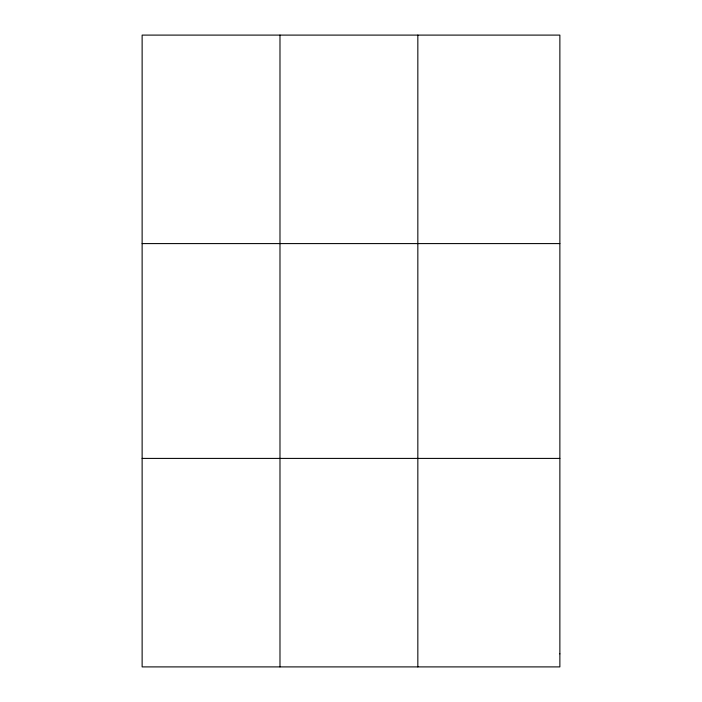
<?xml version="1.0" encoding="UTF-8"?>
<svg xmlns="http://www.w3.org/2000/svg" width="702" height="702" viewBox="0 0 702 702"><rect width="100%" height="100%" fill="white"/><g stroke="black" fill="none" stroke-linecap="round" stroke-linejoin="round"><path stroke-width="1.05" d="M279.984 35.1L279.984 666.9M417.839 35.1L417.839 666.9M142.129 243.594L559.871 243.594M142.129 458.406L559.871 458.406M559.871 653.869L559.871 666.9L142.129 666.9L142.129 35.1L559.871 35.1L559.871 653.869"/></g></svg>
